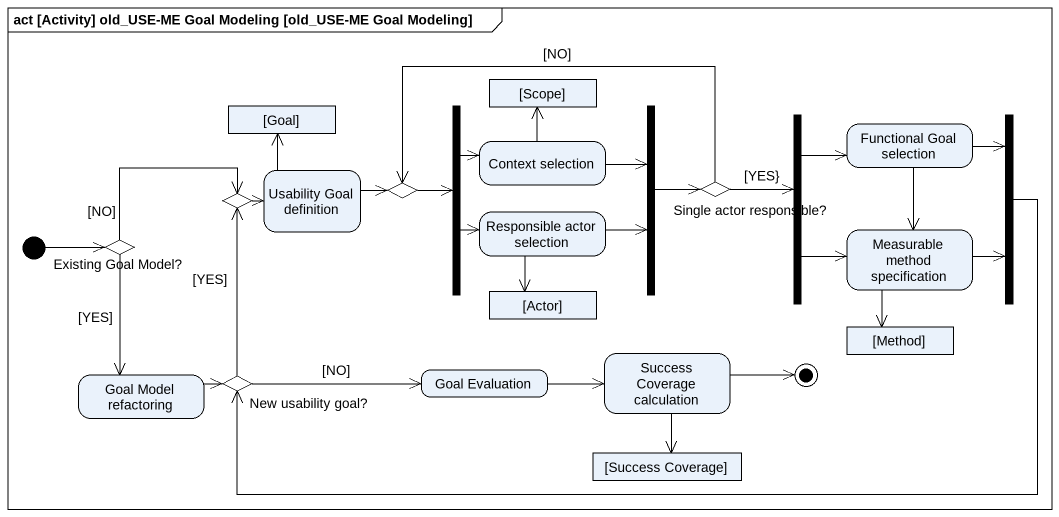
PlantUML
@startuml
mainframe act [Activity] old_USE-ME Goal Modeling [old_USE-ME Goal Modeling]
hide empty description
state "[Goal]" as Goal <<object>>
state fork1 <<fork>>
state "[Scope]" as Scope <<object>>
state fork2 <<join>>
state fork3 <<fork>>
state "Functional Goal selection" as Functional_Goal_selection
state fork4 <<join>>
state "Usability Goal definition" as Usability_Goal_definition
state choice1 <<choice>>
state "Context selection" as Context_selection
state "Single actor responsible?" as Single_actor_responsible <<choice>>
state "Existing Goal Model?" as Existing_Goal_Model <<choice>>
state choice2 <<choice>>
state "Responsible actor selection" as Responsible_actor_selection
state "Measurable method specification" as Measurable_method
state "[Actor]" as Actor_ <<object>>
state "Success Coverage calculation" as Success_Coverage_calculation
state "[Method]" as Method <<object>>
state "Goal Model refactoring" as Goal_Model_refactoring
state "New usability goal?" as New_usability_goal <<choice>>
state "Goal Evaluation" as Goal_Evaluation
state "[Success Coverage]" as Success_Coverage <<object>>
[*] -right-> Existing_Goal_Model
fork1 -right-> Context_selection
fork1 -right-> Responsible_actor_selection
fork2 -right-> Single_actor_responsible
fork3 -right-> Functional_Goal_selection
fork3 -right-> Measurable_method
Functional_Goal_selection --> fork4
Functional_Goal_selection --> Measurable_method
fork4 -left-> New_usability_goal
Usability_Goal_definition -up-> Goal
Usability_Goal_definition -right-> choice1
choice1 -right-> fork1
Context_selection -up-> Scope
Context_selection -right-> fork2
Single_actor_responsible -right-> fork3 : [YES}
Single_actor_responsible -left-> choice1 : [NO]
Existing_Goal_Model -right-> choice2 : [NO]
Existing_Goal_Model --> Goal_Model_refactoring : [YES]
choice2 -right-> Usability_Goal_definition
Responsible_actor_selection -right-> fork2
Responsible_actor_selection --> Actor_
Measurable_method -right-> fork4
Measurable_method --> Method
Success_Coverage_calculation --> Success_Coverage
Goal_Model_refactoring -right-> New_usability_goal
New_usability_goal -up-> choice2 : [YES]
New_usability_goal -right-> Goal_Evaluation : [NO]
Goal_Evaluation -right-> Success_Coverage_calculation
Success_Coverage_calculation -right-> [*]
@enduml
